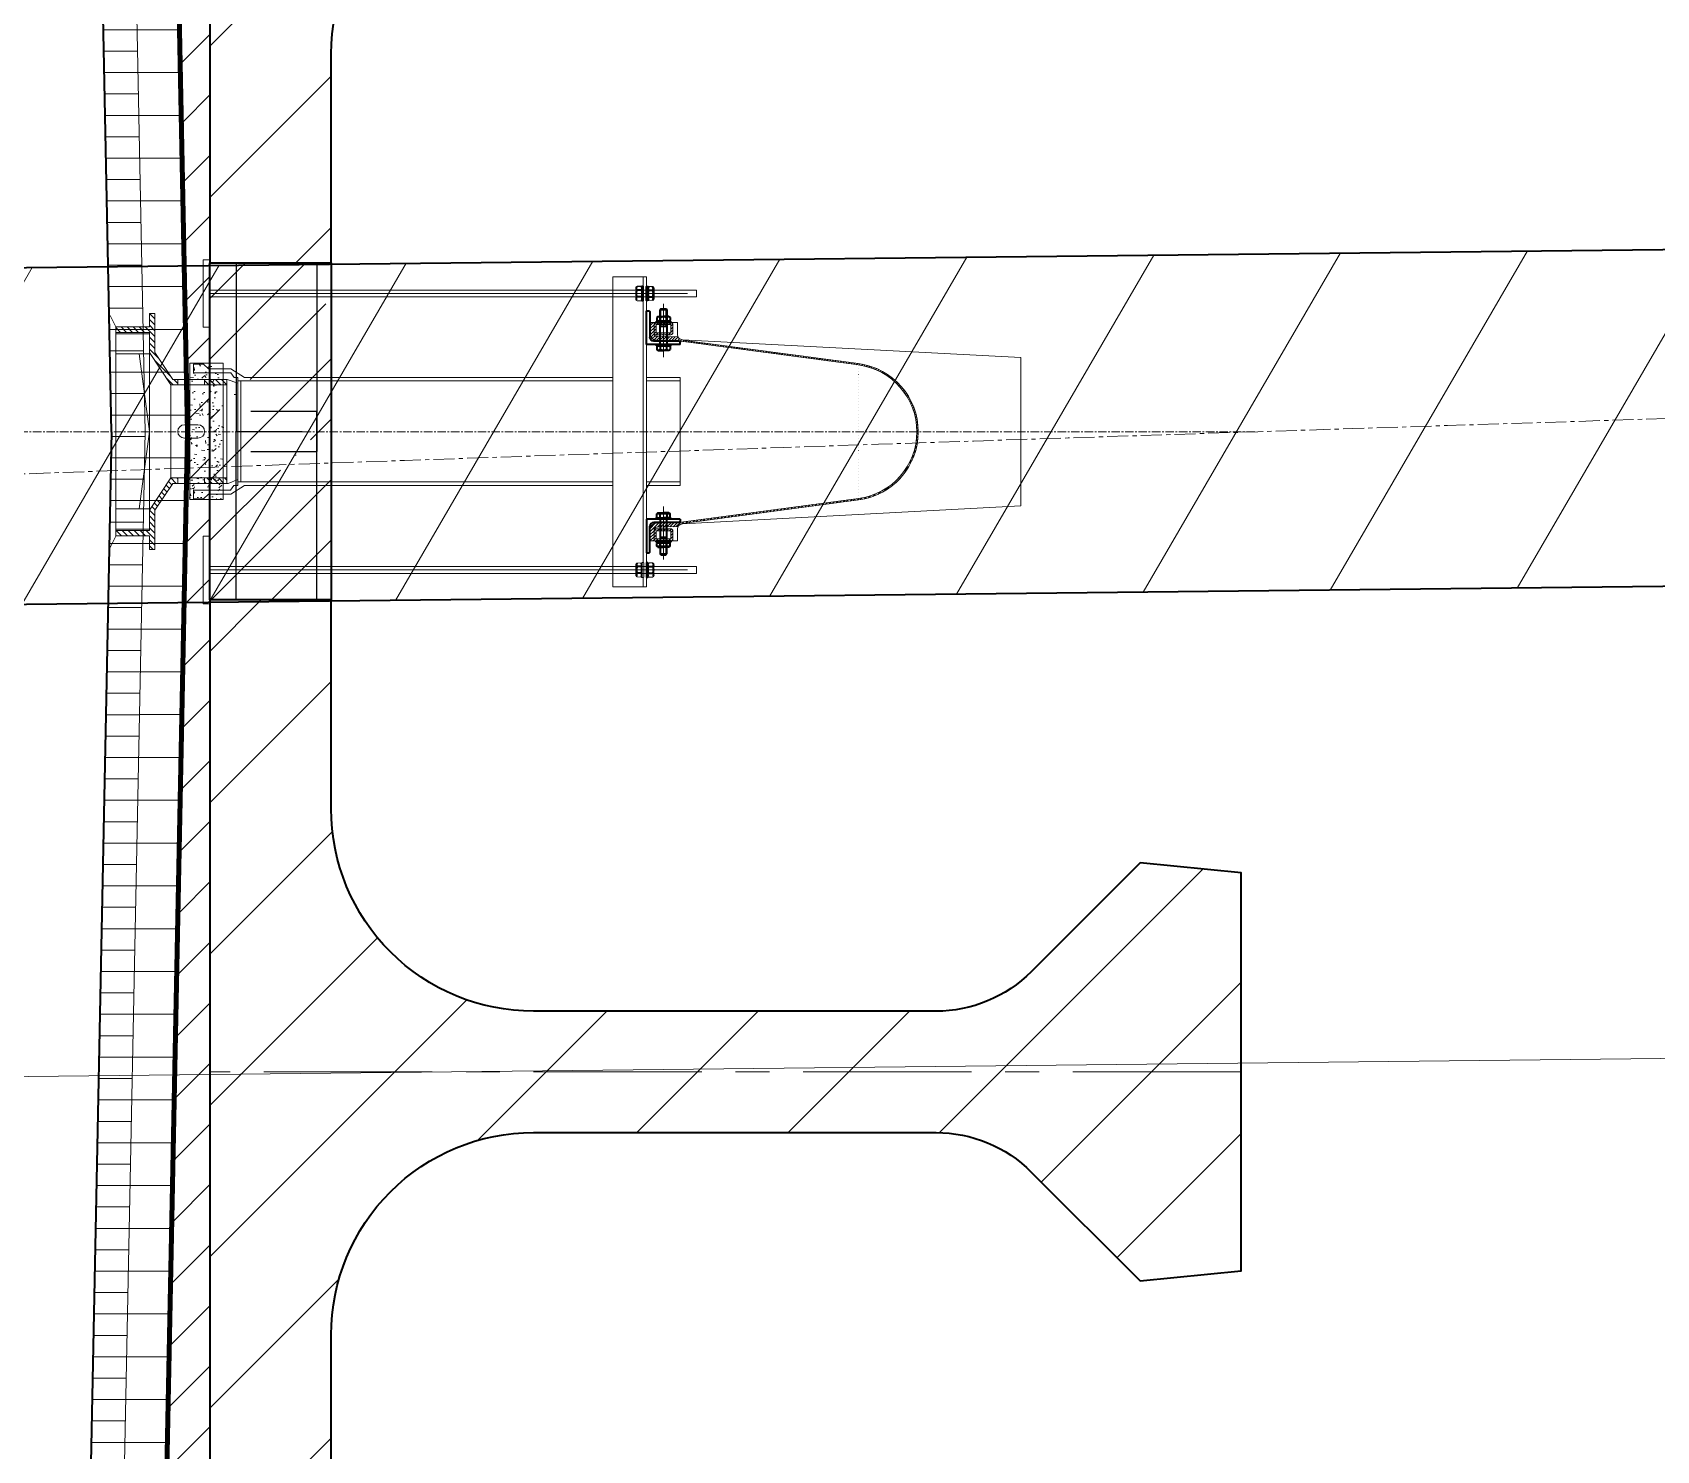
# Model space of a CAD drawing. Header units: millimetres. Extents: x 265754 to 14267433, y -6145605 to 2433772.
# Drawn here: x 7941608 to 7944017, y -573450 to -571347 of the extents above; entities that cross this region are included whole.
import ezdxf

# ---------------------------------------------------------------- set-up
doc = ezdxf.new("R2010")
doc.units = ezdxf.units.MM
doc.set_wipeout_variables(frame=1)
for name, pattern in [('осевая', [2, 1.25, -0.25, 0.25, -0.25]), ('осеваяX2', [4, 2.5, -0.5, 0.5, -0.5]), ('Штриховая', [3, 2, -1])]:
    doc.linetypes.add(name, pattern=pattern)
for name, color, linetype, lineweight in [('1-Бетон', 106, 'Continuous', 35), ('ИС_Med', 7, 'Continuous', 35), ('ИС_Невид', 4, 'Штриховая', 18), ('ИС_Ось', 3, 'осевая', 18), ('ИС_Тон', 3, 'Continuous', 18), ('ИС_Тонкая', 3, 'Continuous', 18), ('ИС_Штр', 3, 'Continuous', 9), ('ИС_Штриховка', 2, 'Continuous', 9), ('МДП_Ось', 1, 'осеваяX2', 30)]:
    doc.layers.add(name, color=color, linetype=linetype, lineweight=lineweight)
pattern_1 = [(90, (11399.528, 2301.37), (-31.75, 1e-12), [])]
pattern_2 = [(90, (11399.53, 2301.37), (-63.5, 3e-12), [])]
pattern_3 = [(45, (11399.53, 2301.37), (-44.90128, 44.90128), [])]
pattern_4 = [(45, (6427.748, -602.714), (-4.4194174, 4.4194174), [])]
pattern_5 = [(135, (16598505.922, -12793054.5853), (2.24506403027, 2.24506403027), [])]

# ---------------------------------------------------------------- blocks, each defined once
blk = doc.blocks.new('Б33')
at = {"layer": 'ИС_Med'}
blk.add_lwpolyline([(-15.0881, -0.6871), (15.1119, -0.6871), (15.1119, 0.7129), (-15.0881, 0.7129)], close=True, dxfattribs=at)
at = {"layer": 'ИС_Ось', "linetype": 'осевая', "ltscale": 25}
blk.add_lwpolyline([(-16.4881, 0.0129), (16.5119, 0.0129)], dxfattribs=at)
blk = doc.blocks.new('План Узловая')
at = {"layer": 'ИС_Штр'}
h = blk.add_hatch(dxfattribs=at)
h.set_pattern_fill('ANSI31', color=256, scale=75, angle=14.8105238)
h.set_pattern_definition([(59.8105, (51693.5, 13833.64), (-205.8274, 119.7438), [])])
h.paths.add_polyline_path([(94633.1372, 10536.9077), (66065.0507, 10223.2286), (66070.5404, 9723.2588), (94638.6269, 10036.9378)])
at = {"layer": 'ИС_Ось', "color": 6, "ltscale": 25}
blk.add_lwpolyline([(171938.7138, 4820.039), (151544.5616, 6972.4888, 0.05976853), (7720.0296, 4924.0886)], format="xyb", dxfattribs=at)
at = {"layer": 'ИС_Тон'}
blk.add_lwpolyline([(66065.0507, 10223.2286), (66070.5404, 9723.2588), (94638.6269, 10036.9378), (94633.1372, 10536.9077), (66065.0507, 10223.2286)], dxfattribs=at)
at = {"layer": 'ИС_Med', "xscale": 1000, "yscale": 1000, "zscale": 1000, "rotation": 0.629085287027275}
for p in [(80014.598, 11063.487), (80665.6123, 9170.5206)]:
    blk.add_blockref('Б33', p, dxfattribs=at)
blk = doc.blocks.new('Б1530')
at = {"layer": 'ИС_Штриховка', "ltscale": 15}
h = blk.add_hatch(dxfattribs=at)
h.set_pattern_fill('ANSI31', color=256, scale=50, style=0)
h.set_pattern_definition([(45, (-959244.34, -236738.2), (-112.253202, 112.253202), [])])
edge = h.paths.add_edge_path()
edge.add_line((-700, -180), (-700, 0))
edge.add_line((-700, 0), (700, 0))
edge.add_line((700, 0), (700, -180))
edge.add_line((700, -180), (390, -180))
edge.add_arc((390, -480), 300, 90, 180)
edge.add_line((90, -480), (90, -1077.2))
edge.add_arc((290, -1077.2), 200, 180, 225)
edge.add_line((148.6, -1218.6), (310, -1380))
edge.add_line((310, -1380), (295, -1530))
edge.add_line((295, -1530), (-295, -1530))
edge.add_line((-295, -1530), (-310, -1380))
edge.add_line((-310, -1380), (-148.6, -1218.6))
edge.add_arc((-290, -1077.2), 200, 315, 360)
edge.add_line((-90, -1077.2), (-90, -480))
edge.add_arc((-390, -480), 300, 360, 450)
edge.add_line((-390, -180), (-700, -180))
blk.add_lwpolyline([(-700, -180), (-700, 0), (700, 0), (700, -180), (390, -180, 0.414214), (90, -480), (90, -1077.2, 0.198912), (148.6, -1218.6), (310, -1380), (295, -1530), (-295, -1530), (-310, -1380), (-148.6, -1218.6, 0.198912), (-90, -1077.2), (-90, -480, 0.414214), (-390, -180)], format="xyb", close=True)
at = {"layer": 'Defpoints'}
for p, q in [((-700, -39.1), (-950, -39.1)), ((-950, -39.1), (-950, -137.1)), ((700, -39.1), (950, -39.1)), ((950, -39.1), (950, -137.1)), ((-980, -60.6), (-980, -158.6)), ((980, -60.6), (980, -158.6)), ((-700, -158.6), (-980, -158.6)), ((700, -158.6), (980, -158.6))]:
    blk.add_line(p, q, dxfattribs=at)
at = {"layer": 'ИС_Ось', "ltscale": 200}
blk.add_line((0, -1530), (0, 0), dxfattribs=at)
blk = doc.blocks.new('*U1769')
at = {"layer": 'ИС_Med'}
for p, q in [((0.5, 16.3), (3.5, 20)), ((0.5, 16.3), (0.5, 0)), ((0.5, -16.3), (0.5, 0)), ((14.5, 20), (3.5, 20)), ((14.5, 10), (3.5, 10)), ((14.5, 20), (14.5, 12)), ((14.5, 12), (14.5, -12)), ((14.5, 10), (14.5, 0)), ((16.5, 10), (122, 10)), ((72.5, 10), (72.5, -10)), ((124.5, 7.5), (122, 10)), ((122, 10), (122, -10)), ((124.5, 7.5), (124.5, -7.5)), ((0.5, -16.3), (3.5, -20)), ((3.5, -10), (14.5, -10)), ((14.5, -20), (3.5, -20)), ((122, -10), (16.5, -10)), ((124.5, -7.5), (122, -10))]:
    blk.add_line(p, q, dxfattribs=at)
at = {"layer": 'ИС_Med', "color": 0}
for p, q in [((14.5, -10), (14.5, 0)), ((14.5, -20), (14.5, -12))]:
    blk.add_line(p, q, dxfattribs=at)
at = {"layer": 'ИС_Med'}
for centre, radius, start, end in [((9.9, 15), 8.14, 142.1211, 217.8789), ((31.8, 0), 30, 160.5288, 199.4712), ((16.5, 12), 2, 180, 270), ((9.9, -15), 8.14, 142.1211, 217.8789), ((16.5, -12), 2, 90, 180)]:
    blk.add_arc(centre, radius, start, end, dxfattribs=at)
at = {"layer": 'ИС_Тонкая'}
for p, q in [((124.5, 7.5), (72.5, 7.5)), ((124.5, -7.5), (72.5, -7.5))]:
    blk.add_line(p, q, dxfattribs=at)
blk = doc.blocks.new('*U1768')
at = {"layer": 'ИС_Med'}
for p, q in [((0, 16.3), (3, 20)), ((0, 16.3), (0, 0)), ((0, -16.3), (0, 0)), ((3, 20), (11, 20)), ((3, 10), (11, 10)), ((14, 16.3), (11, 20)), ((14, 16.3), (14, 0)), ((14, -16.3), (14, 0)), ((0, -16.3), (3, -20)), ((3, -10), (11, -10)), ((3, -20), (11, -20)), ((14, -16.3), (11, -20))]:
    blk.add_line(p, q, dxfattribs=at)
for centre, radius, start, end in [((31.2, 0), 30, 160.5288, 199.4712), ((9.4, 15), 8.14, 142.1211, 217.8789), ((4.6, 15), 8.14, 322.1211, 37.8789), ((-17.2, 0), 30, 340.5288, 19.4712), ((9.4, -15), 8.14, 142.1211, 217.8789), ((4.6, -15), 8.14, 322.1211, 37.8789)]:
    blk.add_arc(centre, radius, start, end, dxfattribs=at)
blk = doc.blocks.new('*U1766')
at = {"layer": 'ИС_Med'}
for p, q in [((0, 22), (0, -22)), ((4, 22), (0, 22)), ((4, -22), (4, 22)), ((0, -22), (4, -22))]:
    blk.add_line(p, q, dxfattribs=at)
at = {"layer": 'ИС_Тонкая'}
for p, q in [((0, 13), (4, 13)), ((0, -13), (4, -13))]:
    blk.add_line(p, q, dxfattribs=at)
blk = doc.blocks.new('*U1767')
at = {"layer": 'ИС_Med'}
for p, q in [((0, 22), (0, -22)), ((4, 22), (0, 22)), ((4, -22), (4, 22)), ((0, -22), (4, -22))]:
    blk.add_line(p, q, dxfattribs=at)
at = {"layer": 'ИС_Тонкая'}
for p, q in [((0, 13), (4, 13)), ((0, -13), (4, -13))]:
    blk.add_line(p, q, dxfattribs=at)
blk = doc.blocks.new('*U2082')
at = {"layer": 'ИС_Med'}
blk.add_lwpolyline([(10.5, 2), (10.5, 0), (-10.5, 0), (-10.5, 2), (-8.5, 2), (-9.8, 2.8), (-9.8, 9.2), (-8.5, 10), (8.5, 10), (9.8, 9.2), (9.8, 2.8), (8.5, 2)], close=True, dxfattribs=at)
blk.add_wipeout([(10.5, 2), (10.5, 0), (-10.5, 0), (-10.5, 2), (-8.5, 2), (-9.8, 2.8), (-9.8, 9.2), (-8.5, 10), (8.5, 10), (9.8, 9.2), (9.8, 2.8), (8.5, 2)]).dxf.layer = 'ИС_Med'
for p, q in [((-10.5, 2), (10.5, 2)), ((-4.9, 2.8), (-4.9, 9.2)), ((4.9, 2.8), (4.9, 9.2))]:
    blk.add_line(p, q, dxfattribs=at)
for centre, radius, start, end in [((-7.4, 5.7), 4.34, 55.5615, 124.4385), ((-7.4, 6.3), 4.34, 235.5615, 304.4385), ((0, -6.2), 16.2, 72.383, 107.617), ((0, 18.2), 16.2, 252.383, 287.617), ((7.4, 5.7), 4.34, 55.5615, 124.4385), ((7.4, 6.3), 4.34, 235.5615, 304.4385)]:
    blk.add_arc(centre, radius, start, end, dxfattribs=at)
at = {"layer": 'ИС_Штр'}
blk.add_line((0, 0), (0, 10), dxfattribs=at)
blk = doc.blocks.new('*U1755')
at = {"layer": 'ИС_Med'}
for p, q in [((0, 0), (0, -50)), ((0, 0), (3.2, 0)), ((5, -1.8), (5, -39.5)), ((48.2, -45), (10.5, -45)), ((50, -50), (50, -46.8)), ((0, -50), (50, -50))]:
    blk.add_line(p, q, dxfattribs=at)
for centre, radius, start, end in [((3.2, -1.8), 1.8, 359.9993, 90), ((10.5, -39.5), 5.5, 180, 270), ((48.2, -46.8), 1.8, 0, 90.0016)]:
    blk.add_arc(centre, radius, start, end, dxfattribs=at)
blk = doc.blocks.new('*U1762')
at = {"layer": 'ИС_Med'}
for p, q in [((0.5, 16.3), (3.5, 20)), ((0.5, 16.3), (0.5, 0)), ((0.5, -16.3), (0.5, 0)), ((14.5, 20), (3.5, 20)), ((14.5, 10), (3.5, 10)), ((14.5, 20), (14.5, 12)), ((14.5, 12), (14.5, -12)), ((14.5, 10), (14.5, 0)), ((16.5, 10), (122, 10)), ((72.5, 10), (72.5, -10)), ((124.5, 7.5), (122, 10)), ((122, 10), (122, -10)), ((124.5, 7.5), (124.5, -7.5)), ((0.5, -16.3), (3.5, -20)), ((3.5, -10), (14.5, -10)), ((14.5, -20), (3.5, -20)), ((122, -10), (16.5, -10)), ((124.5, -7.5), (122, -10))]:
    blk.add_line(p, q, dxfattribs=at)
at = {"layer": 'ИС_Med', "color": 0}
for p, q in [((14.5, -10), (14.5, 0)), ((14.5, -20), (14.5, -12))]:
    blk.add_line(p, q, dxfattribs=at)
at = {"layer": 'ИС_Med'}
for centre, radius, start, end in [((9.9, 15), 8.14, 142.1211, 217.8789), ((31.8, 0), 30, 160.5288, 199.4712), ((16.5, 12), 2, 180, 270), ((9.9, -15), 8.14, 142.1211, 217.8789), ((16.5, -12), 2, 90, 180)]:
    blk.add_arc(centre, radius, start, end, dxfattribs=at)
at = {"layer": 'ИС_Тонкая'}
for p, q in [((124.5, 7.5), (72.5, 7.5)), ((124.5, -7.5), (72.5, -7.5))]:
    blk.add_line(p, q, dxfattribs=at)
blk = doc.blocks.new('*U1763')
at = {"layer": 'ИС_Med'}
for p, q in [((0, 16.3), (3, 20)), ((0, 16.3), (0, 0)), ((0, -16.3), (0, 0)), ((3, 20), (11, 20)), ((3, 10), (11, 10)), ((14, 16.3), (11, 20)), ((14, 16.3), (14, 0)), ((14, -16.3), (14, 0)), ((0, -16.3), (3, -20)), ((3, -10), (11, -10)), ((3, -20), (11, -20)), ((14, -16.3), (11, -20))]:
    blk.add_line(p, q, dxfattribs=at)
for centre, radius, start, end in [((31.2, 0), 30, 160.5288, 199.4712), ((9.4, 15), 8.14, 142.1211, 217.8789), ((4.6, 15), 8.14, 322.1211, 37.8789), ((-17.2, 0), 30, 340.5288, 19.4712), ((9.4, -15), 8.14, 142.1211, 217.8789), ((4.6, -15), 8.14, 322.1211, 37.8789)]:
    blk.add_arc(centre, radius, start, end, dxfattribs=at)
blk = doc.blocks.new('*U1764')
at = {"layer": 'ИС_Med'}
for p, q in [((0, 22), (0, -22)), ((4, 22), (0, 22)), ((4, -22), (4, 22)), ((0, -22), (4, -22))]:
    blk.add_line(p, q, dxfattribs=at)
at = {"layer": 'ИС_Тонкая'}
for p, q in [((0, 13), (4, 13)), ((0, -13), (4, -13))]:
    blk.add_line(p, q, dxfattribs=at)
blk = doc.blocks.new('*U1765')
at = {"layer": 'ИС_Med'}
for p, q in [((0, 22), (0, -22)), ((4, 22), (0, 22)), ((4, -22), (4, 22)), ((0, -22), (4, -22))]:
    blk.add_line(p, q, dxfattribs=at)
at = {"layer": 'ИС_Тонкая'}
for p, q in [((0, 13), (4, 13)), ((0, -13), (4, -13))]:
    blk.add_line(p, q, dxfattribs=at)
blk = doc.blocks.new('У50-51')
at = {"layer": 'ИС_Тонкая'}
blk.add_line((0, -45), (460, -45), dxfattribs=at)
blk.add_lwpolyline([(0, 0), (460, 0), (460, -50), (0, -50)], close=True, dxfattribs=at)
blk = doc.blocks.new('водоотвод МОЙ !')
h = blk.add_hatch()
h.set_pattern_fill('ANSI31', color=256, scale=50, style=0)
h.set_pattern_definition(pattern_4)
h.paths.add_polyline_path([(-69, -132), (-77, -132), (-77, -137), (-69, -137)])
h.paths.add_polyline_path([(-69, -137), (-77, -137), (-77, -147), (-69, -147)])
h.paths.add_polyline_path([(-77, -165), (-69, -165), (-69, -147), (-77, -147)])
h.paths.add_polyline_path([(-77, -92), (-69, -92), (-69, -82), (-117, -50), (-147, -50), (-147, 0), (-155, 0), (-155, -50), (-175, -50), (-175, -58), (-117, -58), (-77, -85)])
h = blk.add_hatch()
h.set_pattern_fill('ANSI31', color=256, scale=50, style=0)
h.set_pattern_definition(pattern_4)
h.paths.add_polyline_path([(77, -132), (69, -132), (69, -137), (77, -137)])
h.paths.add_polyline_path([(77, -137), (69, -137), (69, -147), (77, -147)])
h.paths.add_polyline_path([(69, -165), (77, -165), (77, -147), (69, -147)])
h.paths.add_polyline_path([(69, -92), (77, -92), (77, -85), (117, -58), (175, -58), (175, -50), (155, -50), (155, 0), (147, 0), (147, -50), (117, -50), (69, -82)])
h = blk.add_hatch()
h.set_pattern_fill('ANSI31', color=256)
h.set_pattern_definition(pattern_5)
edge = h.paths.add_edge_path()
edge.add_line((-142.2, -802.4), (-141.1, -834))
edge.add_arc((-145.9, -841.1), 8.58, 19.5146, 55.8175, ccw=False)
edge.add_line((-137.8, -838.2), (-137.4, -839.4))
edge.add_line((-137.4, -839.4), (-136.8, -841.2))
edge.add_line((-136.8, -841.2), (-136.1, -844.5))
edge.add_line((-136.1, -844.5), (-101.6, -1102.1))
edge.add_arc((-0.5, -1088.6), 102, 187.6321, 352.3679)
edge.add_line((100.6, -1102.1), (135.1, -844.5))
edge.add_line((135.1, -844.5), (135.5, -842.5))
edge.add_line((135.5, -842.5), (136.4, -839.4))
edge.add_line((136.4, -839.4), (136.8, -838.2))
edge.add_arc((144.6, -840.8), 8.24, 123.3987, 161.2691, ccw=False)
edge.add_line((140.1, -834), (141.2, -802.4))
edge.add_arc((145.2, -802.6), 4, 90, 178, ccw=False)
edge.add_line((145.2, -798.6), (161.5, -798.6))
edge.add_line((161.5, -798.6), (161.5, -792.6))
edge.add_line((161.5, -792.6), (145.2, -792.6))
edge.add_arc((145.2, -802.6), 10, 90, 178)
edge.add_line((135.2, -802.2), (133.9, -838.1))
edge.add_arc((123.9, -837.7), 10, 352.3679, 358, ccw=False)
edge.add_line((133.8, -839.1), (98.6, -1101.9))
edge.add_arc((-0.5, -1088.6), 100, 187.6321, 352.3679, ccw=False)
edge.add_line((-99.6, -1101.9), (-134.8, -839.1))
edge.add_arc((-124.9, -837.7), 10, 182, 187.6321, ccw=False)
edge.add_line((-134.9, -838.1), (-136.2, -802.2))
edge.add_arc((-146.1, -802.6), 10, 2, 90)
edge.add_line((-146.1, -792.6), (-162.5, -792.6))
edge.add_line((-162.5, -792.6), (-162.5, -798.6))
edge.add_line((-162.5, -798.6), (-146.1, -798.6))
edge.add_arc((-146.1, -802.6), 4, 2, 90, ccw=False)
h = blk.add_hatch()
h.set_pattern_fill('ANSI31', color=256)
h.set_pattern_definition([(135, (16598199.9298, -12793054.5853), (2.24506403027, 2.24506403027), [])])
h.paths.add_polyline_path([(-147.5, -798.6, -0.414214), (-144.5, -801.6), (-144.5, -823.6, -0.414214), (-147.5, -826.6), (-159.5, -826.6, -0.414214), (-162.5, -823.6), (-162.5, -801.6, -0.414214), (-159.5, -798.6)])
h.paths.add_polyline_path([(-159.5, -801.6), (-159.5, -823.6), (-147.5, -823.6), (-147.5, -801.6)], flags=16)
h = blk.add_hatch()
h.set_pattern_fill('ANSI31', color=256)
h.set_pattern_definition(pattern_5)
h.paths.add_polyline_path([(158.5, -798.6, -0.414214), (161.5, -801.6), (161.5, -823.6, -0.414214), (158.5, -826.6), (146.5, -826.6, -0.414214), (143.5, -823.6), (143.5, -801.6, -0.414214), (146.5, -798.6)])
h.paths.add_polyline_path([(146.5, -801.6), (146.5, -823.6), (158.5, -823.6), (158.5, -801.6)], flags=16)
for p, q in [((-155.4, 0), (-172, 8.4)), ((-155, 0), (155, 0)), ((-155, 0), (155, 0)), ((-155, 0), (-155, -50)), ((-155, 0), (155, 0)), ((-147, 0), (-147, -50)), ((-145, -50), (-145, 0)), ((-115, -50), (-115, 0)), ((115, 0), (115, -50)), ((145, 0), (145, -50)), ((147, 0), (147, -50)), ((155, 0), (155, -50)), ((155.4, 0), (172, 8.4)), ((0, -50), (-115, -35)), ((0, -50), (115, -35)), ((-175, -50), (-175, -58)), ((-175, -50), (-155, -50)), ((-175, -50), (-155, -50)), ((-175, -58), (-117, -58)), ((-147, -50), (117, -50)), ((-147, -50), (117, -50)), ((-117, -50), (-69, -82)), ((-117, -58), (-77, -85)), ((117, -50), (69, -82)), ((117, -58), (77, -85)), ((147, -50), (117, -50)), ((147, -50), (117, -50)), ((175, -58), (117, -58)), ((175, -50), (155, -50)), ((175, -50), (155, -50)), ((175, -50), (175, -58)), ((175, -50), (175, -58)), ((-77, -85), (-77, -165)), ((-77, -92), (-69, -92)), ((-69, -82), (69, -82)), ((-69, -82), (-69, -165)), ((69, -82), (69, -165)), ((69, -92), (77, -92)), ((77, -85), (77, -165)), ((-100, -115.5), (-87, -115.5)), ((-100, -115.5), (-100, -130.5)), ((-87, -115.5), (-87, -170.5)), ((-10, -102), (-10, -122)), ((10, -102), (10, -122)), ((87, -115.5), (100, -115.5)), ((87, -115.5), (87, -171)), ((100, -115.5), (100, -130.5)), ((-100, -130.5), (-93, -137.5)), ((-93, -137.5), (-93, -171)), ((-77, -132), (-69, -132)), ((69, -132), (77, -132)), ((100, -130.5), (93, -137.5)), ((93, -137.5), (93, -171)), ((-77, -145), (-77, -167)), ((-77, -165), (77, -165)), ((-77, -167), (-71.4, -181)), ((77, -165.2), (71.4, -181)), ((77, -145), (77, -165.2)), ((-93, -171), (-80, -191)), ((-80, -175.5), (-87, -170.5)), ((-80, -181), (-80, -175.5)), ((-80, -181), (-75, -181)), ((-80, -191), (-80, -737.6)), ((-75, -181), (-75, -737.6)), ((-75, -181), (75, -181)), ((-75, -185.5), (75, -185.5)), ((80, -181), (75, -181)), ((75, -181), (75, -737.6)), ((80, -176), (87, -171)), ((93, -171), (80, -191)), ((80, -181), (80, -176)), ((80, -191), (80, -737.6)), ((-80, -787.6, 0), (-80, -837.2, 0)), ((-75, -787.6, 0), (-75, -837.2, 0)), ((75, -787.6, 0), (75, -837.2, 0)), ((80, -787.6, 0), (80, -837.2, 0)), ((-190, -812.6), (-111.2, -812.6)), ((189.1, -812.6), (110.2, -812.6)), ((-80, -837.2, 0), (80, -837.2, 0))]:
    blk.add_line(p, q)
at = {"ltscale": 6}
blk.add_line((204.5, -139.7, 0), (204.5, -848.1, 0), dxfattribs=at)
for points in [[(-155.5, -129.7), (-255.5, -129.7), (-255.5, -139.7), (-155.5, -139.7)], [(254.5, -129.7), (154.5, -129.7), (154.5, -139.7), (254.5, -139.7)], [(-147.5, -823.6), (-159.5, -823.6), (-159.5, -801.6), (-147.5, -801.6)], [(158.5, -823.6), (146.5, -823.6), (146.5, -801.6), (158.5, -801.6)]]:
    blk.add_lwpolyline(points, close=True)
for points in [[(209.5, -139.7), (209.5, -861.8), (199.5, -861.8), (199.5, -139.7)], [(-136.9, -841.5), (-110.6, -1342.6), (109.6, -1342.6), (135.9, -841)]]:
    blk.add_lwpolyline(points)
for points in [[(-162.5, -833.6), (-144, -833.6, -0.062958), (-141.1, -834, -0.159739), (-137.8, -838.2), (-137.4, -839.4), (-136.8, -841.2), (-136.1, -844.5), (-101.6, -1102.1, 0.874939), (100.6, -1102.1), (135.1, -844.5), (135.5, -842.5), (136.4, -839.4), (136.8, -838.2, -0.166761), (140.1, -834, -0.062958), (143, -833.6), (161.5, -833.6), (161.5, -792.6), (145.2, -792.6, 0.404026), (135.2, -802.2), (133.9, -838.1, -0.02458), (133.8, -839.1), (98.6, -1101.9, -0.874939), (-99.6, -1101.9), (-134.8, -839.1, -0.02458), (-134.9, -838.1), (-136.2, -802.2, 0.404026), (-146.1, -792.6), (-162.5, -792.6)], [(-162.5, -801.6, -0.414214), (-159.5, -798.6), (-147.5, -798.6, -0.414214), (-144.5, -801.6), (-144.5, -823.6, -0.414214), (-147.5, -826.6), (-159.5, -826.6, -0.414214), (-162.5, -823.6)], [(143.5, -801.6, -0.414214), (146.5, -798.6), (158.5, -798.6, -0.414214), (161.5, -801.6), (161.5, -823.6, -0.414214), (158.5, -826.6), (146.5, -826.6, -0.414214), (143.5, -823.6)]]:
    blk.add_lwpolyline(points, format="xyb", close=True)
for points in [[(-162.5, -798.6), (-146.1, -798.6, -0.404026), (-142.2, -802.4), (-141.1, -834)], [(161.5, -798.6), (145.2, -798.6, 0.404026), (141.2, -802.4), (140.1, -834)]]:
    blk.add_lwpolyline(points, format="xyb")
for centre, start, end in [((0, -102), 0, 180), ((0, -122), 180, 0)]:
    blk.add_arc(centre, 10, start, end)
at = {"rotation": 180}
blk.add_blockref('*U1755', (-130, -837.6), dxfattribs=at)
at = {"xscale": -1, "rotation": 180}
blk.add_blockref('*U1755', (129, -837.6), dxfattribs=at)
at = {"yscale": 0.5, "zscale": 0.5}
for name, p, xscale in [('*U1762', (-120.7, -812.6), -0.5), ('*U1769', (119.8, -812.6), 0.5)]:
    blk.add_blockref(name, p, dxfattribs=dict(at, xscale=xscale))
at = {"yscale": 0.5, "zscale": 0.5, "rotation": 180}
for name, p, xscale in [('*U1763', (-171.5, -812.6), -0.5), ('*U1764', (-164.5, -812.6), -0.5), ('*U1765', (-130, -812.6), -0.5), ('*U1767', (129, -812.6), 0.5), ('*U1766', (163.5, -812.6), 0.5), ('*U1768', (170.5, -812.6), 0.5)]:
    blk.add_blockref(name, p, dxfattribs=dict(at, xscale=xscale))
at = {"xscale": -1}
blk.add_blockref('*U2082', (204.5, -782.6), dxfattribs=at)
at = {"rotation": 180}
blk.add_blockref('*U2082', (204.5, -787.6), dxfattribs=at)
blk.add_blockref('У50-51', (-230.5, -737.6))
blk.add_blockref('*U2082', (-205.5, -782.6))
at = {"xscale": -1, "rotation": 180}
blk.add_blockref('*U2082', (-205.5, -787.6), dxfattribs=at)
at = {"ltscale": 6}
blk.add_line((-205.5, -139.7, 0), (-205.5, -848.1, 0), dxfattribs=at)
blk.add_lwpolyline([(-200.5, -139.7), (-200.5, -861.8), (-210.5, -861.8), (-210.5, -139.7)])
blk = doc.blocks.new('дренажный канал')
at = {"layer": 'ИС_Штр'}
h = blk.add_hatch(dxfattribs=at)
h.set_pattern_fill('AR-CONC', color=256, scale=0.2, style=0)
h.set_pattern_definition([(50, (-179698.045, 8953.414), (36.436934, -3.187817), [3.81, -41.91]), (355, (-179698.045, 8953.414), (-7.048565, 38.2113286), [3.048, -33.528]), (100.451, (-179695.01, 8953.148), (29.3885, 35.0233376), [3.238, -35.618]), (46.1842, (-179698.045, 8963.574), (54.215808, -8.408466), [5.715, -62.865]), (96.6356, (-179693.527, 8962.873), (47.480847, 49.485111), [4.857, -53.427]), (351.184, (-179698.045, 8963.574), (47.480921, 49.485024), [4.572, -50.292]), (21, (-179692.965, 8961.034), (30.322976, -20.4531037), [3.81, -41.91]), (326, (-179692.965, 8961.034), (12.360406, 36.837593), [3.048, -33.528]), (71.4514, (-179690.438, 8959.33), (42.683298, 16.3845715), [3.238, -35.618]), (37.5, (-179698.045, 8953.414), (0.61772065, 16.9110078), [0, -33.1216, 0, -34.036, 0, -33.655]), (7.5, (-179698.045, 8953.414), (13.3639325, 20.036115), [0, -19.4056, 0, -32.3596, 0, -12.827]), (327.5, (-179709.373, 8953.414), (27.118119, -1.1457488), [0, -12.7, 0, -39.624, 0, -52.578]), (317.5, (-179714.453, 8953.414), (29.6258363, 5.0852982), [0, -16.51, 0, -26.3144, 0, -37.338])])
edge = h.paths.add_edge_path()
edge.add_line((30.4, 55.5), (-102.3, 55.9))
edge.add_line((-102.3, 55.9), (-102.3, 5.9))
edge.add_line((-102.3, 5.9), (100, 5.9))
edge.add_line((100, 5.9), (100, 55.5))
blk.add_lwpolyline([(-102.3, 55.5), (100, 55.5), (100, 5.9), (-102.3, 5.9)], close=True)
blk = doc.blocks.new('е344н')
at = {"layer": 'ИС_Штр'}
h = blk.add_hatch(dxfattribs=at)
h.set_pattern_fill('ANSI31', color=256, scale=10, angle=45, style=0)
h.set_pattern_definition(pattern_1)
h.paths.add_polyline_path([(-3799.5, 397.6), (-3799.5, 347.6), (0, 423.6), (5900, 305.6), (5900, 355.6), (0, 473.6)])
h = blk.add_hatch(dxfattribs=at)
h.set_pattern_fill('ANSI31', color=256, scale=20, angle=45, style=0)
h.set_pattern_definition(pattern_2)
h.paths.add_polyline_path([(-3799.5, 347.6), (-3799.5, 287.6), (0, 363.6), (5900, 245.6), (5900, 305.6), (0, 423.6)])
h = blk.add_hatch(dxfattribs=at)
h.set_pattern_fill('ANSI31', color=256, scale=20, style=0)
h.set_pattern_definition(pattern_3)
h.paths.add_polyline_path([(-3799.5, 281.6), (-3800.5, 281.6), (-3799.5, 251.6), (-2150, 251.6), (-1650, 294.6), (1650, 294.6), (2150, 256.6), (3550, 256.6), (4050, 211.4), (5900, 209.6), (5900, 239.6), (0, 357.6)])
h = blk.add_hatch(dxfattribs=at)
h.set_pattern_fill('ANSI35', color=256, scale=20, style=0)
h.set_pattern_definition([(45, (33068.33, 2295.17), (-89.80256, 89.80256), []), (45, (33158.13, 2295.17), (-89.80256, 89.80256), [158.75, -31.75, 0, -31.75])])
h.paths.add_polyline_path([(-3550, 251.6), (-4050, 250.4), (-4050, 70.4), (-3550, 71.6)])
at = {"layer": 'ИС_Med', "ltscale": 15, "flags": 128}
blk.add_lwpolyline([(-3799.5, 397.6), (0, 473.6), (5900, 355.6)], dxfattribs=at)
blk.add_lwpolyline([(-4050, 71.6), (-3550, 71.6), (-3550, 251.6), (-4050, 251.6)], close=True, dxfattribs=at)
at = {"layer": 'ИС_Невид', "ltscale": 25, "const_width": 6, "flags": 128}
blk.add_lwpolyline([(-3799.5, 284.6), (0, 360.6), (5900, 242.6)], dxfattribs=at)
at = {"layer": 'ИС_Тон', "ltscale": 15, "flags": 128}
for points in [[(-3799.5, 347.6), (0, 423.6), (5900, 305.6)], [(-3799.5, 287.6), (0, 363.6), (5900, 245.6)], [(-3799.5, 281.6), (0, 357.6), (5900, 239.6)]]:
    blk.add_lwpolyline(points, dxfattribs=at)
at = {"layer": 'ИС_Med'}
for p in [(-4750, 251.6), (-2850, 251.6)]:
    blk.add_blockref('Б1530', p, dxfattribs=at)
at = {"layer": 'ИС_Тон', "linetype": 'Continuous', "xscale": -1}
blk.add_blockref('водоотвод МОЙ !', (-3800, 391.3), dxfattribs=at)
at = {"layer": 'ИС_Штр'}
h = blk.add_hatch(dxfattribs=at)
h.set_pattern_fill('ANSI31', color=256, scale=10, angle=45, style=0)
h.set_pattern_definition(pattern_1)
h.paths.add_polyline_path([(-7400, 469.6), (-7400, 419.6), (-3799.5, 347.6), (-3799.5, 397.6)])
h = blk.add_hatch(dxfattribs=at)
h.set_pattern_fill('ANSI31', color=256, scale=20, angle=45, style=0)
h.set_pattern_definition(pattern_2)
h.paths.add_polyline_path([(-7400, 419.6), (-7400, 359.6), (-3799.5, 287.6), (-3799.5, 347.6)])
h = blk.add_hatch(dxfattribs=at)
h.set_pattern_fill('ANSI31', color=256, scale=20, style=0)
h.set_pattern_definition(pattern_3)
h.paths.add_polyline_path([(-7400, 353.6), (-7400, 294.6), (-5949.1, 294.6), (-5449, 251.6), (-3799.5, 251.6), (-3798.6, 281.6)])
at = {"layer": 'ИС_Med', "ltscale": 15, "flags": 128}
blk.add_lwpolyline([(-3799.5, 397.6), (-7400, 469.6)], dxfattribs=at)
at = {"layer": 'ИС_Невид', "ltscale": 25, "const_width": 6, "flags": 128}
blk.add_lwpolyline([(-3799.5, 284.6), (-7400, 356.6)], dxfattribs=at)
at = {"layer": 'ИС_Ось', "ltscale": 10}
blk.add_line((-3799.5, -1298.5), (-3799.5, 646.4), dxfattribs=at)
at = {"layer": 'ИС_Тон', "ltscale": 15, "flags": 128}
for points in [[(-3799.5, 347.6), (-7400, 419.6)], [(-3799.5, 287.6), (-7400, 359.6)], [(-3799.5, 281.6), (-7400, 353.6)]]:
    blk.add_lwpolyline(points, dxfattribs=at)
at = {"layer": 'ИС_Тон'}
blk.add_blockref('дренажный канал', (-3798.8, 226), dxfattribs=at)

msp = doc.modelspace()

# ---------------------------------------------------------------- linework, layer by layer
at = {"layer": 'МДП_Ось', "ltscale": 2, "flags": 128}
msp.add_lwpolyline([(7743020.9926, -593330.2204), (7875995.0417, -574045.6071, -0.06236865), (8026972.3424, -571109.4304), (8061759.6061, -574780.1694, -0.000683594), (8066127.3628, -575245.0832, -0.002050784), (8070537.5418, -575738.9143, -0.003417982), (8074983.5563, -576286.0585, -0.004785193), (8079461.3958, -576911.8539, -0.006152421), (8083965.7269, -577642.1325, -0.007519673), (8088489.4489, -578503.0991, -0.008886953), (8093023.2407, -579521.1606, -0.010254266), (8097555.1053, -580722.6931, -0.160143092), (8153134.9488, -618559.8596, -0.010254266), (8155916.3505, -622338.4809, -0.008886953), (8158525.637, -626183.3919, -0.007519673), (8160985.0743, -630076.526, -0.006152421), (8163315.8137, -633999.5298, -0.004785193), (8165539.6324, -637936.1904, -0.003417982), (8167678.6087, -641872.0756, -0.002050784), (8169754.8463, -645794.165, -0.000683594), (8171790.2384, -649690.4788), (8184758.3471, -674570.3203, 0.000683594), (8186775.9791, -678432.6448, 0.002050784), (8188793.4969, -682243.8104, 0.003417982), (8190832.5912, -685995.9048, 0.004785193), (8192912.3737, -689677.5889, 0.006152421), (8195050.7994, -693276.8983, 0.007519673), (8197264.461, -696780.9848, 0.008886953), (8199568.3621, -700175.8957, 0.010254266), (8201975.6643, -703446.3966, 0.213872358), (8268493.0216, -739259.4262, 0.010254266), (8272545.0947, -739468.4388, 0.008886953), (8276647.5836, -739522.8926, 0.007519673), (8280791.5384, -739441.9096, 0.006152421), (8284973.5705, -739245.6968, 0.004785193), (8289192.0884, -738955.1791, 0.003417982), (8293446.9879, -738591.9322, 0.002050784), (8297739.3239, -738178.1536, 0.000683594), (8302070.9639, -737736.6645), (8315444.0896, -736361.3322)], format="xyb", dxfattribs=at)

# ---------------------------------------------------------------- next in the draw order: block references
at = {"layer": 'ИС_Ось', "color": 4, "ltscale": 0.05}
msp.add_blockref('План Узловая', (7874968.7881, -581924.4701), dxfattribs=at)

# ---------------------------------------------------------------- next in the draw order: block references
at = {"layer": '1-Бетон', "xscale": -1, "rotation": 90}
msp.add_blockref('е344н', (7942123.054, -575738.3465), dxfattribs=at)

doc.saveas('drawing.dxf')
